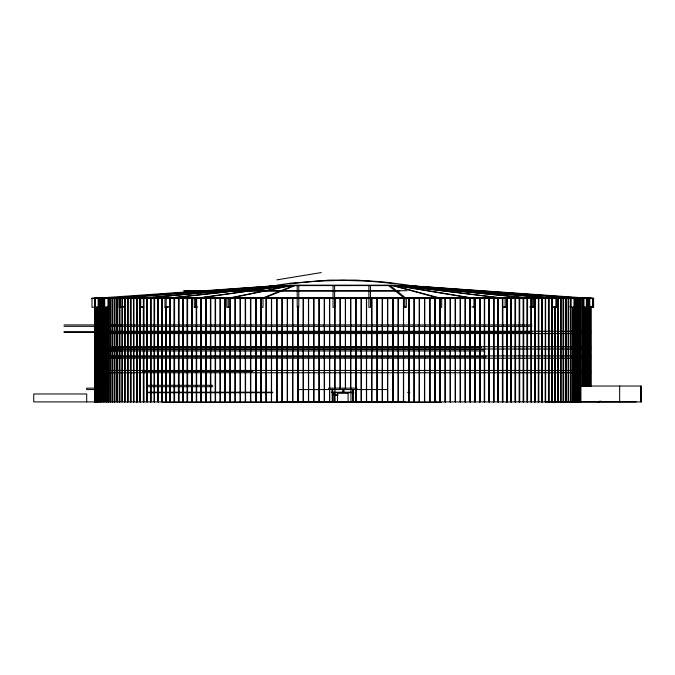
<?xml version="1.0" encoding="UTF-8"?>
<svg xmlns="http://www.w3.org/2000/svg" width="675" height="675" viewBox="0 0 675 675"><rect width="100%" height="100%" fill="white"/><g stroke="black" fill="none" stroke-linecap="round" stroke-linejoin="round"><path stroke-width="1.01" d="M293.541 285.601L261.444 298.527L261.444 307.353L263.005 307.353L263.005 298.527L295.102 285.601M597.915 401.912L599.873 401.169M598.894 401.912L600.868 401.169M290.014 285.601L226.792 298.527L226.792 307.353L230.293 306.728M434.379 401.912L436.345 401.313M286.723 285.601L194.307 298.527L194.307 307.353L196.357 306.914M194.307 307.353L197.733 306.914M291.499 285.601L228.285 298.527L228.285 307.353M276.826 279.88L321.275 272.557M283.778 285.601L164.97 298.527L164.97 307.353L168.067 306.838M169.282 306.838L164.97 307.353M288.098 285.601L195.682 298.527L195.682 307.353M281.264 285.601L139.674 298.527L139.674 307.353L142.796 306.923M139.674 307.353L143.817 306.923M280.058 285.601L119.188 298.527L119.188 307.353L123.373 306.838M119.188 307.353L124.166 306.838M290.014 283.702L316.406 281.171L342.79 280.327L369.183 281.171L395.575 283.702M278.37 285.601L104.136 298.527L104.136 307.353L108.869 306.88M284.993 285.601L166.185 298.527L166.202 401.912M99.436 306.906L95.251 307.353M95.116 307.024L91.986 307.353L91.986 298.527L277.282 285.601M282.285 285.601L140.695 298.527L140.695 307.353M269.764 285.601L415.825 285.601M183.887 290.739L407.059 290.739M183.887 291.001L399.895 291.001M590.87 297.844L94.719 297.844L94.719 401.912M91.986 298.088L593.603 298.088M91.986 298.527L593.603 298.527L593.603 307.353L590.473 307.024M403.802 306.923L405.473 306.923M104.136 307.353L104.684 307.353M440.142 307.353L441.678 307.353L441.678 298.527L393.837 285.601M471.909 306.847L475.377 307.353L475.377 298.527L397.263 285.601M503.044 306.973L506.402 307.353L506.402 298.527L400.385 285.601M529.588 306.889L533.824 307.353L533.824 298.527L403.127 285.601M552.758 306.948L556.799 307.353L556.799 298.527L405.388 285.601M406.443 285.601L574.636 298.527L574.636 307.353L573.969 307.353L573.969 298.527M586.381 307.353L586.786 298.527L407.835 285.601M592.886 298.527L592.886 307.353L592.751 298.527M63.99 324.92L532.01 324.92M63.99 326.329L532.01 326.329M94.812 331.273L590.777 331.273M63.99 331.796L532.01 331.796M63.99 332.328L532.01 332.328M94.812 333.568L590.777 333.568M94.812 346.731L590.777 346.731M113.122 347.262L481.317 347.262M113.122 347.785L481.317 347.785M94.812 349.026L590.777 349.026M109.941 349.557L484.439 349.557M109.941 350.966L484.439 350.966M94.812 355.902L590.777 355.902M109.941 356.434L486.051 356.434M109.941 356.965L486.051 356.965M94.812 358.197L590.777 358.197M94.812 370.448L590.777 370.448M142.594 370.98L252.762 370.98M142.594 371.503L252.762 371.503M94.812 372.743L590.777 372.743M147.471 385.307L212.785 385.307M580.913 386.032L641.25 386.032L641.25 401.912L33.75 401.912L33.75 393.972L86.695 393.972L86.695 401.912M147.471 386.716L212.785 386.716M94.534 388.15L86.695 388.15L86.695 389.559L94.534 389.559M297.996 389.559L387.593 389.559M146.475 392.192L272.751 392.192M331.661 392.192L353.759 392.192M407.894 392.192L409.75 392.192M146.475 392.715L272.751 392.715M331.661 392.715L353.759 392.715M407.894 392.715L409.75 392.715M332.26 394.681L338.048 394.765M334.817 395.381L337.973 395.381M280.403 401.996L405.186 401.996M163.418 402.443L441.239 402.443M408.62 285.601L593.603 298.527M404.477 285.601L555.888 298.527L555.888 307.353M402.005 285.601L532.702 298.527L532.702 307.353M589.612 307.015L592.886 307.353M582.204 306.897L586.786 307.353M569.776 306.863L574.636 307.353M399.085 285.601L505.102 298.527L505.102 307.353M553.669 306.948L556.799 307.353M530.71 306.889L533.824 307.353M395.82 285.601L473.934 298.527L473.934 307.353M504.343 306.973L506.402 307.353M473.344 306.847L475.377 307.353M392.302 285.601L440.142 298.527M390.226 285.601L406.333 298.527L406.333 307.353L404.755 307.353L404.755 298.527L388.648 285.601M641.25 401.912L640.955 386.032L640.955 401.912M636.255 401.912L545.83 401.912M619.658 386.032L619.658 401.912M590.87 306.273L590.87 386.395M590.794 307.302L590.794 386.142M590.583 307.302L590.591 386.142M590.423 306.273L590.423 386.395M590.245 307.302L590.153 386.142M590.144 307.302L590.144 386.142M589.748 297.844L589.807 386.142M589.326 297.844L589.326 386.142M589.309 297.844L589.309 386.142M589.14 297.844L589.115 386.142M588.701 297.844L588.676 386.142M588.381 297.844L588.347 386.142M587.942 297.844L587.917 386.142M587.478 297.844L587.444 386.142M587.048 297.844L587.014 386.142M586.406 297.844L586.44 386.142M585.976 307.302L586.01 386.142M583.968 297.844L583.917 386.142M583.495 297.844L583.538 386.142M582.525 297.844L582.474 386.142M582.095 297.844L582.044 386.142M580.947 297.844L580.913 401.912M580.525 297.844L580.475 401.912M579.234 297.844L579.234 401.912M579.175 297.844L579.175 401.912M578.762 297.844L578.779 401.912M577.395 297.844L577.395 401.912M577.336 297.844L577.336 401.912M576.982 297.844L576.982 401.912M576.923 297.844L576.923 401.912M575.429 297.844L575.429 401.912M575.362 297.844L575.362 401.912M575.024 297.844L575.024 401.912M574.957 297.844L574.957 401.912M573.328 307.302L573.328 401.912M573.261 307.302L573.261 401.912M571.025 297.844L571.101 401.912M570.628 297.844L570.704 401.912M568.755 297.844L568.671 401.912M568.358 297.844L568.358 401.912M568.274 297.844L568.274 401.912M566.274 297.844L566.274 401.912M566.19 297.844L566.19 401.912M563.591 297.844L563.676 401.912M563.296 297.844L563.296 401.912M563.203 297.844L563.203 401.912M560.959 297.844L560.959 401.912M560.866 297.844L560.866 401.912M560.579 297.844L560.486 401.912M558.124 297.844L558.124 401.912M558.023 297.844L558.023 401.912M557.752 297.844L557.752 401.912M557.651 297.844L557.651 401.912M555.162 307.302L555.162 401.912M555.069 307.302L555.069 401.912M554.799 307.302L554.799 401.912M554.707 307.302L554.707 401.912M552.099 297.844L552.099 401.912M551.99 297.844L551.99 401.912M551.635 297.844L551.737 401.912M548.918 297.844L548.918 401.912M548.809 297.844L548.809 401.912M548.564 297.844L548.564 401.912M548.454 297.844L548.454 401.912M545.619 297.844L545.619 401.912M545.51 297.844L545.51 401.912M545.282 297.844L545.164 401.912M542.219 297.844L542.219 401.912M542.109 297.844L542.109 401.912M541.882 297.844L541.882 401.912M541.772 297.844L541.772 401.912M538.717 297.844L538.717 401.912M538.599 297.844L538.599 401.912M538.388 297.844L538.27 401.912M535.106 297.844L535.106 401.912M534.98 297.844L534.98 401.912M534.786 297.844L534.786 401.912M534.659 297.844L534.659 401.912M531.394 297.844L531.394 401.912M531.267 297.844L531.267 401.912M530.955 297.844L531.082 401.912M527.58 297.844L527.58 401.912M527.453 297.844L527.453 401.912M527.276 297.844L527.276 401.912M527.15 297.844L527.15 401.912M523.673 297.844L523.673 401.912M523.547 297.844L523.547 401.912M523.378 297.844L523.378 401.912M523.252 297.844L523.252 401.912M519.674 297.844L519.674 401.912M519.539 297.844L519.539 401.912M519.387 297.844L519.387 401.912M519.252 297.844L519.252 401.912M515.582 297.844L515.582 401.912M515.447 297.844L515.447 401.912M515.303 297.844L515.303 401.912M515.168 297.844L515.168 401.912M511.405 297.844L511.405 401.912M511.27 297.844L511.27 401.912M511.135 297.844L511.135 401.912M511 297.844L511 401.912M507.144 297.844L507.144 401.912M507.001 297.844L507.001 401.912M506.883 297.844L506.883 401.912M506.739 297.844L506.739 401.912M502.799 297.844L502.799 401.912M502.554 297.844L502.656 401.912M502.403 297.844L502.403 401.912M498.378 297.844L498.378 401.912M498.226 297.844L498.226 401.912M498.133 297.844L498.133 401.912M497.99 297.844L497.99 401.912M493.881 297.844L493.881 401.912M493.493 297.844L493.493 401.912M489.307 297.844L489.307 401.912M489.088 297.844L489.156 401.912M488.928 297.844L488.928 401.912M484.667 297.844L484.667 401.912M484.507 297.844L484.456 401.912M484.296 297.844L484.296 401.912M479.95 297.844L479.95 401.912M479.596 297.844L479.596 401.912M475.183 297.844L475.183 401.912M474.989 297.844L475.023 401.912M474.837 307.302L474.837 401.912M470.348 297.844L470.348 401.912M470.171 297.844L470.188 401.912M470.011 297.844L470.011 401.912M465.463 297.844L465.463 401.912M465.294 297.844L465.303 401.912M465.134 297.844L465.134 401.912M460.519 297.844L460.519 401.912M460.358 297.844L460.358 401.912M460.198 297.844L460.198 401.912M455.532 297.844L455.465 401.912L455.38 297.844M455.212 297.844L455.212 401.912M450.487 297.844L450.487 401.912M450.352 297.844L450.326 401.912M450.183 297.844L450.183 401.912M445.407 297.844L445.407 401.912M445.238 297.844L445.281 401.912M445.112 297.844L445.112 401.912M440.286 297.844L440.286 401.912M440.176 297.844L440.117 401.912M439.999 297.844L439.999 401.912M435.13 297.844L435.13 401.912M435.029 297.844L434.962 401.912M434.852 297.844L434.852 401.912M429.848 297.844L429.941 401.912M429.764 297.844L429.764 401.912M429.68 297.844L429.68 401.912M424.718 297.844L424.642 401.912M419.479 401.912L419.479 297.844L419.302 401.912M419.234 297.844L419.234 401.912M414.214 297.844L414.155 401.912M414.037 297.844L413.977 401.912M408.923 401.912L408.923 297.844L408.746 401.912M408.704 297.844L408.704 401.912M403.591 297.844L403.625 401.912M403.448 297.844L403.414 401.912M398.317 297.844L398.292 401.912M398.14 297.844L398.115 401.912M392.808 297.844L392.825 401.912M387.678 297.844L387.678 401.912M387.593 297.844L387.593 401.912M387.501 297.844L387.501 401.912M382.404 297.844L382.404 401.912M382.227 297.844L382.227 401.912M377.139 297.844L377.139 401.912M376.962 297.844L376.962 401.912M371.866 297.844L371.866 401.912M371.689 297.844L371.689 401.912M370.465 285.601L370.465 307.353L368.879 307.353L368.879 285.601M366.601 297.844L366.601 401.912M366.424 297.844L366.424 401.912M361.327 297.844L361.327 401.912M361.15 297.844L361.15 401.912M356.915 389.559L356.915 388.15L328.674 388.15L328.674 389.559M356.054 297.844L356.054 401.912M355.877 297.844L355.877 401.912M353.379 389.559L353.379 401.912M352.544 389.382L352.544 401.912M350.958 389.382L350.958 401.912M350.789 297.844L350.789 388.505M350.612 297.844L350.612 388.505M348.089 401.912L348.089 393.086L337.5 393.086L337.5 401.912M345.516 297.844L345.516 388.505M345.338 297.844L345.338 388.505M343.913 389.289L343.913 392.445M342.849 389.104L342.849 392.192M340.251 297.844L340.251 388.505M340.073 297.844L340.073 388.505M334.977 297.844L334.977 388.505M334.943 389.382L334.943 401.912M334.8 297.844L334.8 388.505M334.631 285.601L334.631 307.353L333.045 307.353L333.045 285.601M334.631 392.487L334.631 401.912M333.045 392.487L333.045 401.912M332.724 389.382L332.724 401.912M332.26 389.104L332.26 392.192M332.21 389.559L332.21 401.912M329.704 297.844L329.704 401.912M329.527 297.844L329.527 401.912M324.439 297.844L324.439 401.912M324.262 297.844L324.262 401.912M319.165 297.844L319.165 401.912M318.988 297.844L318.988 401.912M313.9 297.844L313.9 401.912M313.723 297.844L313.723 401.912M308.627 297.844L308.627 401.912M308.45 297.844L308.45 401.912M303.353 297.844L303.353 401.912M303.176 297.844L303.176 401.912M298.789 285.601L298.789 307.353L297.202 307.353L297.202 285.601M298.088 307.302L298.088 401.912M297.996 306.273L297.996 401.912L297.911 307.302M292.781 297.844L292.764 401.912M287.474 297.844L287.449 401.912M287.297 297.844L287.272 401.912M282.175 297.844L282.142 401.912M281.998 297.844L281.964 401.912M276.885 297.844L276.885 401.912L276.708 297.844M276.666 297.844L276.666 401.912M271.612 297.844L271.552 401.912M271.434 297.844L271.375 401.912M266.355 401.912L266.355 297.844L266.178 401.912M266.11 297.844L266.11 401.912M261.124 297.844L261.124 401.912M261.039 297.844L261.039 401.912M260.947 297.844L260.871 401.912M255.648 297.844L255.741 401.912M250.737 297.844L250.737 401.912M250.628 297.844L250.56 401.912M250.459 297.844L250.459 401.912M245.582 297.844L245.582 401.912M245.413 297.844L245.472 401.912M245.303 297.844L245.303 401.912M240.477 297.844L240.477 401.912M240.308 297.844L240.351 401.912M240.182 297.844L240.182 401.912M235.406 297.844L235.406 401.912M235.263 297.844L235.238 401.912M235.102 297.844L235.102 401.912M230.378 297.844L230.378 401.912M230.226 297.844L230.209 401.912M230.057 297.844L230.057 401.912M225.391 297.844L225.391 401.912M225.231 297.844L225.231 401.912M225.222 297.844L225.222 401.912M225.07 297.844L225.07 401.912M220.455 297.844L220.455 401.912M220.295 297.844L220.286 401.912M220.126 297.844L220.126 401.912M215.578 297.844L215.578 401.912M215.401 297.844L215.418 401.912M215.241 297.844L215.241 401.912M210.752 297.844L210.752 401.912M210.592 297.844L210.566 401.912M210.406 297.844L210.406 401.912M205.993 297.844L205.993 401.912M205.833 297.844L205.833 401.912M205.791 297.844L205.791 401.912M205.63 297.844L205.63 401.912M201.293 297.844L201.293 401.912M201.082 297.844L201.133 401.912M200.922 297.844L200.922 401.912M196.653 297.844L196.653 401.912M196.433 297.844L196.501 401.912M196.282 297.844L196.282 401.912M192.088 297.844L192.088 401.912M191.945 297.844L191.945 401.912M191.86 297.844L191.86 401.912M191.708 297.844L191.708 401.912M187.599 297.844L187.599 401.912M187.456 297.844L187.456 401.912M187.363 297.844L187.363 401.912M187.211 297.844L187.211 401.912M183.187 297.844L183.187 401.912M183.035 297.844L182.933 401.912M182.79 297.844L182.79 401.912M178.85 297.844L178.85 401.912M178.706 297.844L178.706 401.912M178.588 297.844L178.588 401.912M178.445 297.844L178.445 401.912M174.589 297.844L174.589 401.912M174.454 297.844L174.454 401.912M174.319 297.844L174.319 401.912M174.184 297.844L174.184 401.912M170.421 297.844L170.421 401.912M170.277 297.844L170.277 401.912M170.142 297.844L170.142 401.912M170.007 297.844L170.007 401.912M166.337 307.302L166.337 401.912M166.05 307.302L166.05 401.912M165.915 307.302L165.915 401.912M162.338 297.844L162.338 401.912M162.211 297.844L162.211 401.912M162.042 297.844L162.042 401.912M161.916 297.844L161.916 401.912M158.439 297.844L158.439 401.912M158.313 297.844L158.313 401.912M158.136 297.844L158.136 401.912M158.009 297.844L158.009 401.912M154.634 297.844L154.507 401.912M154.322 297.844L154.322 401.912M154.195 297.844L154.195 401.912M150.93 297.844L150.93 401.912M150.803 297.844L150.803 401.912M150.609 297.844L150.609 401.912M150.483 297.844L150.483 401.912M147.201 297.844L147.319 401.912M146.99 297.844L146.99 401.912M146.872 297.844L146.872 401.912M143.817 297.844L143.817 401.912M143.699 297.844L143.699 401.912M143.48 297.844L143.48 401.912M143.37 297.844L143.37 401.912M140.417 307.302L140.307 401.912M140.079 307.302L140.079 401.912M139.97 297.844L139.97 401.912M137.135 297.844L137.135 401.912M137.025 297.844L137.025 401.912M136.78 297.844L136.78 401.912M136.671 297.844L136.671 401.912M133.852 297.844L133.954 401.912M133.599 297.844L133.599 401.912M133.49 297.844L133.49 401.912M130.882 297.844L130.882 401.912M130.79 297.844L130.79 401.912M130.52 297.844L130.52 401.912M130.418 297.844L130.418 401.912M127.938 297.844L127.938 401.912M127.837 297.844L127.837 401.912M125.094 297.844L125.01 401.912M124.723 297.844L124.723 401.912M124.63 297.844L124.63 401.912M122.377 297.844L122.293 401.912M121.998 297.844L121.913 401.912M119.981 298.527L119.981 307.353M119.787 297.844L119.787 401.912M119.703 297.844L119.703 401.912M119.399 297.844L119.399 401.912M119.315 297.844L119.315 401.912M116.918 297.844L116.834 401.912M114.961 297.844L114.885 401.912M114.564 297.844L114.564 401.912M114.488 297.844L114.488 401.912M112.733 297.844L112.733 401.912M112.666 297.844L112.666 401.912M112.328 297.844L112.328 401.912M112.261 297.844L112.261 401.912M110.633 297.844L110.633 401.912M110.565 297.844L110.565 401.912M110.227 297.844L110.227 401.912M110.16 297.844L110.16 401.912M106.827 307.302L106.827 401.912M106.768 307.302L106.768 401.912M106.414 307.302L106.414 401.912M106.355 307.302L106.355 401.912M105.114 307.302L105.064 401.912M104.684 298.527L104.701 401.912M103.537 297.844L103.486 401.912M103.064 297.844L103.115 401.912M102.052 297.844L102.094 401.912M101.672 297.844L101.621 401.912M100.786 297.844L100.786 401.912M100.744 297.844L100.744 401.912M100.356 297.844L100.356 401.912M100.313 297.844L100.313 401.912M99.613 297.844L99.579 401.912M99.183 297.844L99.141 401.912M98.575 297.844L98.542 401.912M98.145 297.844L98.111 401.912M97.672 307.302L97.647 401.912M97.234 307.302L97.208 401.912M96.888 307.302L96.913 401.912M96.449 307.302L96.474 401.912M95.842 307.302L95.825 401.912M95.437 297.844L95.445 401.912M95.344 297.844L95.352 401.912M95.226 297.844L95.234 401.912M94.998 297.844L95.006 401.912M94.787 297.844L94.795 401.912M290.014 283.264L276.826 285.162L408.763 285.162L382.379 281.787L355.987 280.1L329.602 280.1L290.014 283.264M585.267 386.142L585.267 307.302L585.233 386.142M584.845 386.142L584.845 307.302L584.803 386.142M572.923 401.912L572.923 307.302L572.856 401.912M565.886 401.912L565.886 297.844L565.802 401.912M493.729 401.912L493.729 297.844L493.644 401.912M479.798 401.912L479.798 297.844L479.756 401.912M424.55 401.912L424.55 297.844L424.465 401.912M393.002 401.912L393.002 297.844L392.985 401.912M292.604 401.912L292.604 297.844L292.587 401.912M255.909 401.912L255.909 297.844L255.825 401.912M127.567 401.912L127.567 297.844L127.465 401.912M117.307 401.912L117.307 297.844L117.231 401.912M108.667 401.912L108.667 297.844L108.599 401.912M108.253 401.912L108.253 297.844L108.194 401.912M96.28 401.912L96.28 307.302L96.263 401.912"/></g></svg>
